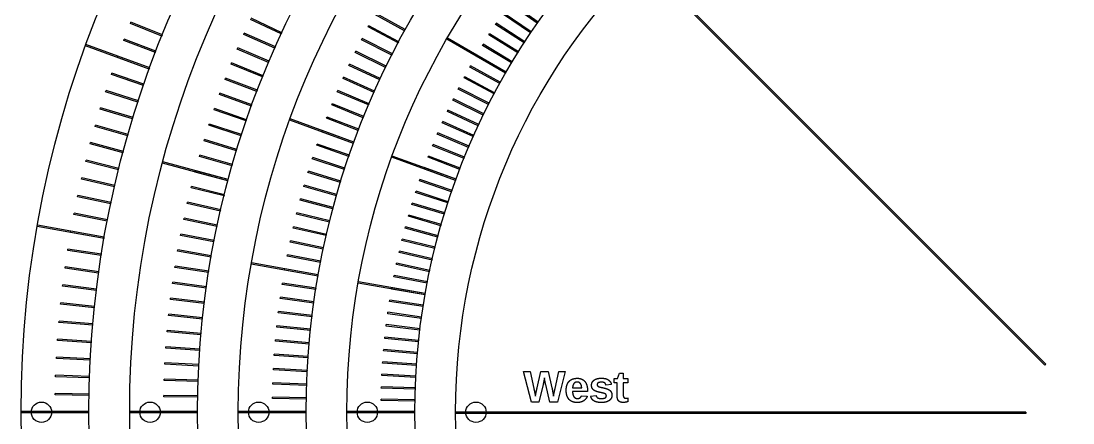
# Model space of a CAD drawing. Header units: millimetres. Extents: x -158 to 158, y -158 to 158.
# Drawn here: x -158 to -3.1, y -1.6 to 57.6 of the extents above; entities that cross this region are included whole.
import ezdxf

# ---------------------------------------------------------------- set-up
doc = ezdxf.new("R2010")
doc.units = ezdxf.units.MM
doc.layers.add('Compound009', color=7, linetype='CONTINUOUS')

msp = doc.modelspace()

# ---------------------------------------------------------------- linework, layer by layer
at = {"layer": 'Compound009'}
for p, q in [((-7.21249, 6.92965), (-66.6095, 66.3266)), ((-7.07107, 7.07107), (-66.468, 66.468)), ((-81.9726, 57.2757), (-86.0683, 60.1436)), ((-81.8578, 57.4396), (-85.9536, 60.3074)), ((-141.897, 57.2221), (-141.822, 57.4075)), ((-137.186, 55.5345), (-141.822, 57.4075)), ((-119.675, 55.695), (-124.206, 57.8081)), ((-119.59, 55.8762), (-124.122, 57.9893)), ((-101.504, 56.1505), (-105.877, 58.5745)), ((-101.407, 56.3254), (-105.781, 58.7494)), ((-82.9597, 55.8364), (-87.1049, 58.6324)), ((-82.8478, 56.0022), (-86.993, 58.7982)), ((-81.9726, 57.2757), (-81.8578, 57.4396)), ((-137.261, 55.3491), (-141.897, 57.2221)), ((-125.196, 55.6316), (-125.115, 55.8143)), ((-120.547, 53.7806), (-125.115, 55.8143)), ((-119.675, 55.695), (-119.59, 55.8762)), ((-106.884, 56.7178), (-106.79, 56.8944)), ((-102.469, 54.3704), (-106.884, 56.7178)), ((-102.375, 54.547), (-106.79, 56.8944)), ((-101.504, 56.1505), (-101.407, 56.3254)), ((-88.1149, 57.1032), (-88.0059, 57.271)), ((-83.9215, 54.38), (-88.1149, 57.1032)), ((-83.8126, 54.5478), (-88.0059, 57.271)), ((-82.9597, 55.8364), (-82.8478, 56.0022)), ((-142.874, 54.7369), (-142.802, 54.9237)), ((-138.206, 52.9451), (-142.874, 54.7369)), ((-138.134, 53.1318), (-142.802, 54.9237)), ((-137.261, 55.3491), (-137.186, 55.5345)), ((-120.629, 53.5979), (-125.196, 55.6316)), ((-107.857, 54.8437), (-107.766, 55.022)), ((-103.402, 52.5738), (-107.857, 54.8437)), ((-103.311, 52.752), (-107.766, 55.022)), ((-102.469, 54.3704), (-102.375, 54.547)), ((-95.3128, 54.9134), (-95.2128, 55.0866)), ((-86.6525, 49.9134), (-95.3128, 54.9134)), ((-86.5525, 50.0866), (-95.2128, 55.0866)), ((-89.098, 55.5567), (-88.9921, 55.7263)), ((-84.8578, 52.9071), (-89.098, 55.5567)), ((-84.7518, 53.0767), (-88.9921, 55.7263)), ((-83.9215, 54.38), (-83.8126, 54.5478)), ((-148.506, 53.9452), (-148.437, 54.1332)), ((-139.109, 50.525), (-148.506, 53.9452)), ((-139.04, 50.713), (-148.437, 54.1332)), ((-138.206, 52.9451), (-138.134, 53.1318)), ((-126.148, 53.4381), (-126.07, 53.6222)), ((-121.546, 51.4845), (-126.148, 53.4381)), ((-121.468, 51.6686), (-126.07, 53.6222)), ((-120.629, 53.5979), (-120.547, 53.7806)), ((-108.798, 52.953), (-108.71, 53.1328)), ((-104.304, 50.7612), (-108.798, 52.953)), ((-104.216, 50.9409), (-108.71, 53.1328)), ((-103.402, 52.5738), (-103.311, 52.752)), ((-90.0541, 53.9933), (-89.9511, 54.1647)), ((-85.7682, 51.4181), (-90.0541, 53.9933)), ((-85.6652, 51.5895), (-89.9511, 54.1647)), ((-84.8578, 52.9071), (-84.7518, 53.0767)), ((-143.807, 52.2351), (-143.739, 52.4231)), ((-139.109, 50.525), (-143.807, 52.2351)), ((-139.04, 50.713), (-143.739, 52.4231)), ((-127.062, 51.2284), (-126.987, 51.4138)), ((-122.426, 49.3554), (-127.062, 51.2284)), ((-122.351, 49.5408), (-126.987, 51.4138)), ((-121.546, 51.4845), (-121.468, 51.6686)), ((-109.706, 51.0462), (-109.621, 51.2274)), ((-105.089, 49.1143), (-109.621, 51.2274)), ((-90.9827, 52.4134), (-90.8827, 52.5866)), ((-86.6525, 49.9134), (-90.9827, 52.4134)), ((-86.5525, 50.0866), (-90.8827, 52.5866)), ((-85.7682, 51.4181), (-85.6652, 51.5895)), ((-144.697, 49.7174), (-144.632, 49.9065)), ((-139.969, 48.0895), (-144.697, 49.7174)), ((-139.904, 48.2786), (-144.632, 49.9065)), ((-139.109, 50.525), (-139.04, 50.713)), ((-139.109, 50.525), (-139.04, 50.713)), ((-105.174, 48.9331), (-109.706, 51.0462)), ((-104.304, 50.7612), (-104.216, 50.9409)), ((-91.8836, 50.8175), (-91.7866, 50.9925)), ((-87.5105, 48.3935), (-91.8836, 50.8175)), ((-87.4135, 48.5684), (-91.7866, 50.9925)), ((-86.6525, 49.9134), (-86.5525, 50.0866)), ((-86.6525, 49.9134), (-86.5525, 50.0866)), ((-139.969, 48.0895), (-139.904, 48.2786)), ((-127.936, 49.0031), (-127.865, 49.1898)), ((-123.268, 47.2112), (-127.936, 49.0031)), ((-123.197, 47.3979), (-127.865, 49.1898)), ((-122.426, 49.3554), (-122.351, 49.5408)), ((-110.58, 49.1238), (-110.498, 49.3065)), ((-106.012, 47.0901), (-110.58, 49.1238)), ((-105.931, 47.2728), (-110.498, 49.3065)), ((-105.174, 48.9331), (-105.089, 49.1143)), ((-92.7564, 49.2062), (-92.6626, 49.3828)), ((-88.3417, 46.8589), (-92.7564, 49.2062)), ((-88.2478, 47.0355), (-92.6626, 49.3828)), ((-87.5105, 48.3935), (-87.4135, 48.5684)), ((-145.543, 47.1845), (-145.481, 47.3747)), ((-140.787, 45.6394), (-145.543, 47.1845)), ((-140.725, 45.8296), (-145.481, 47.3747)), ((-128.772, 46.7628), (-128.704, 46.9507)), ((-124.074, 45.0527), (-128.772, 46.7628)), ((-124.005, 45.2406), (-128.704, 46.9507)), ((-123.268, 47.2112), (-123.197, 47.3979)), ((-111.42, 47.1864), (-111.342, 47.3705)), ((-106.818, 45.2328), (-111.42, 47.1864)), ((-106.739, 45.4169), (-111.342, 47.3705)), ((-106.012, 47.0901), (-105.931, 47.2728)), ((-93.6011, 47.5799), (-93.5103, 47.7581)), ((-89.1461, 45.3099), (-93.6011, 47.5799)), ((-89.0553, 45.4882), (-93.5103, 47.7581)), ((-88.3417, 46.8589), (-88.2478, 47.0355)), ((-140.787, 45.6394), (-140.725, 45.8296)), ((-124.074, 45.0527), (-124.005, 45.2406)), ((-112.227, 45.2347), (-112.152, 45.4201)), ((-107.591, 43.3616), (-112.227, 45.2347)), ((-107.516, 43.5471), (-112.152, 45.4201)), ((-106.818, 45.2328), (-106.739, 45.4169)), ((-94.4172, 45.9391), (-94.3295, 46.1188)), ((-89.9232, 43.7472), (-94.4172, 45.9391)), ((-89.8356, 43.927), (-94.3295, 46.1188)), ((-89.1461, 45.3099), (-89.0553, 45.4882)), ((-146.344, 44.6372), (-146.285, 44.8285)), ((-141.562, 43.1754), (-146.344, 44.6372)), ((-141.504, 43.3666), (-146.285, 44.8285)), ((-129.569, 44.5083), (-129.503, 44.6974)), ((-124.841, 42.8804), (-129.569, 44.5083)), ((-124.776, 43.0695), (-129.503, 44.6974)), ((-112.999, 43.2692), (-112.927, 43.4559)), ((-108.259, 41.664), (-112.927, 43.4559)), ((-107.591, 43.3616), (-107.516, 43.5471)), ((-95.2046, 44.2843), (-95.1201, 44.4655)), ((-90.673, 42.1712), (-95.2046, 44.2843)), ((-90.5885, 42.3525), (-95.1201, 44.4655)), ((-89.9232, 43.7472), (-89.8356, 43.927)), ((-147.101, 42.0764), (-147.045, 42.2686)), ((-142.294, 40.6982), (-147.101, 42.0764)), ((-142.239, 40.8905), (-147.045, 42.2686)), ((-141.562, 43.1754), (-141.504, 43.3666)), ((-130.326, 42.2402), (-130.264, 42.4304)), ((-125.57, 40.6951), (-130.326, 42.2402)), ((-125.509, 40.8853), (-130.264, 42.4304)), ((-124.841, 42.8804), (-124.776, 43.0695)), ((-118.435, 43.0006), (-118.367, 43.1885)), ((-109.039, 39.5804), (-118.435, 43.0006)), ((-108.97, 39.7683), (-118.367, 43.1885)), ((-108.331, 41.4773), (-112.999, 43.2692)), ((-95.9629, 42.616), (-95.8816, 42.7987)), ((-91.3952, 40.5823), (-95.9629, 42.616)), ((-91.3139, 40.765), (-95.8816, 42.7987)), ((-90.673, 42.1712), (-90.5885, 42.3525)), ((-142.294, 40.6982), (-142.239, 40.8905)), ((-125.57, 40.6951), (-125.509, 40.8853)), ((-113.737, 41.2905), (-113.669, 41.4784)), ((-109.039, 39.5804), (-113.737, 41.2905)), ((-108.97, 39.7683), (-113.669, 41.4784)), ((-108.331, 41.4773), (-108.259, 41.664)), ((-96.6921, 40.9347), (-96.6139, 41.1188)), ((-92.0896, 38.9811), (-96.6921, 40.9347)), ((-92.0114, 39.1652), (-96.6139, 41.1188)), ((-91.3952, 40.5823), (-91.3139, 40.765)), ((-147.813, 39.5027), (-147.761, 39.6959)), ((-142.983, 38.2086), (-147.813, 39.5027)), ((-142.931, 38.4018), (-147.761, 39.6959)), ((-131.043, 39.9593), (-130.985, 40.1506)), ((-126.261, 38.4974), (-131.043, 39.9593)), ((-126.203, 38.6887), (-130.985, 40.1506)), ((-114.44, 39.2992), (-114.375, 39.4883)), ((-109.713, 37.6714), (-114.44, 39.2992)), ((-109.648, 37.8605), (-114.375, 39.4883)), ((-109.039, 39.5804), (-108.97, 39.7683)), ((-109.039, 39.5804), (-108.97, 39.7683)), ((-97.3918, 39.241), (-97.3168, 39.4264)), ((-92.7558, 37.3679), (-97.3918, 39.241)), ((-92.6809, 37.5534), (-97.3168, 39.4264)), ((-92.0896, 38.9811), (-92.0114, 39.1652)), ((-142.983, 38.2086), (-142.931, 38.4018)), ((-131.72, 37.6662), (-131.665, 37.8584)), ((-126.914, 36.288), (-131.72, 37.6662)), ((-126.859, 36.4803), (-131.665, 37.8584)), ((-126.261, 38.4974), (-126.203, 38.6887)), ((-115.109, 37.296), (-115.047, 37.4862)), ((-110.353, 35.7509), (-115.109, 37.296)), ((-110.292, 35.9411), (-115.047, 37.4862)), ((-109.713, 37.6714), (-109.648, 37.8605)), ((-103.4, 37.5282), (-103.332, 37.7162)), ((-94.0035, 34.108), (-103.4, 37.5282)), ((-93.9351, 34.296), (-103.332, 37.7162)), ((-98.0618, 37.5353), (-97.9901, 37.722)), ((-93.3939, 35.7434), (-98.0618, 37.5353)), ((-93.3222, 35.9302), (-97.9901, 37.722)), ((-92.7558, 37.3679), (-92.6809, 37.5534)), ((-148.479, 36.917), (-148.431, 37.1111)), ((-143.628, 35.7074), (-148.479, 36.917)), ((-143.58, 35.9015), (-148.431, 37.1111)), ((-143.628, 35.7074), (-143.58, 35.9015)), ((-137.187, 36.6557), (-137.136, 36.8489)), ((-127.528, 34.0675), (-137.187, 36.6557)), ((-127.476, 34.2607), (-137.136, 36.8489)), ((-126.914, 36.288), (-126.859, 36.4803)), ((-110.353, 35.7509), (-110.292, 35.9411)), ((-98.7019, 35.8181), (-98.6335, 36.0061)), ((-94.0035, 34.108), (-98.7019, 35.8181)), ((-93.9351, 34.296), (-98.6335, 36.0061)), ((-93.3939, 35.7434), (-93.3222, 35.9302)), ((-149.101, 34.3201), (-149.056, 34.5149)), ((-144.229, 33.1953), (-149.101, 34.3201)), ((-144.184, 33.3902), (-149.056, 34.5149)), ((-132.358, 35.3616), (-132.306, 35.5548)), ((-127.528, 34.0675), (-132.358, 35.3616)), ((-127.476, 34.2607), (-132.306, 35.5548)), ((-127.528, 34.0675), (-127.476, 34.2607)), ((-127.528, 34.0675), (-127.476, 34.2607)), ((-115.742, 35.2813), (-115.684, 35.4726)), ((-110.961, 33.8195), (-115.742, 35.2813)), ((-110.902, 34.0107), (-115.684, 35.4726)), ((-99.312, 34.0901), (-99.2469, 34.2792)), ((-94.5844, 32.4623), (-99.312, 34.0901)), ((-94.5193, 32.6514), (-99.2469, 34.2792)), ((-94.0035, 34.108), (-93.9351, 34.296)), ((-94.0035, 34.108), (-93.9351, 34.296)), ((-144.229, 33.1953), (-144.184, 33.3902)), ((-132.955, 33.0463), (-132.906, 33.2403)), ((-128.103, 31.8367), (-132.955, 33.0463)), ((-128.055, 32.0307), (-132.906, 33.2403)), ((-116.34, 33.256), (-116.285, 33.4482)), ((-111.534, 31.8778), (-116.34, 33.256)), ((-111.479, 32.0701), (-116.285, 33.4482)), ((-110.961, 33.8195), (-110.902, 34.0107)), ((-99.8918, 32.3517), (-99.83, 32.5419)), ((-95.0747, 30.9968), (-99.83, 32.5419)), ((-94.5844, 32.4623), (-94.5193, 32.6514)), ((-149.677, 31.7127), (-149.636, 31.9083)), ((-144.787, 30.6731), (-149.677, 31.7127)), ((-144.745, 30.8687), (-149.636, 31.9083)), ((-128.103, 31.8367), (-128.055, 32.0307)), ((-116.903, 31.2205), (-116.851, 31.4137)), ((-112.073, 29.9264), (-116.903, 31.2205)), ((-112.022, 30.1196), (-116.851, 31.4137)), ((-111.534, 31.8778), (-111.479, 32.0701)), ((-95.1366, 30.8066), (-99.8918, 32.3517)), ((-95.1366, 30.8066), (-95.0747, 30.9968)), ((-144.787, 30.6731), (-144.745, 30.8687)), ((-133.511, 30.7209), (-133.466, 30.9157)), ((-128.639, 29.5961), (-133.511, 30.7209)), ((-128.594, 29.791), (-133.466, 30.9157)), ((-128.639, 29.5961), (-128.594, 29.791)), ((-112.073, 29.9264), (-112.022, 30.1196)), ((-100.441, 30.6034), (-100.383, 30.7947)), ((-95.6597, 29.1415), (-100.441, 30.6034)), ((-95.6012, 29.3328), (-100.383, 30.7947)), ((-150.208, 29.0956), (-150.17, 29.2919)), ((-145.3, 28.1416), (-150.208, 29.0956)), ((-145.262, 28.3379), (-150.17, 29.2919)), ((-145.3, 28.1416), (-145.262, 28.3379)), ((-134.027, 28.3861), (-133.985, 28.5817)), ((-129.136, 27.3465), (-134.027, 28.3861)), ((-129.095, 27.5422), (-133.985, 28.5817)), ((-117.43, 29.1755), (-117.382, 29.3696)), ((-112.578, 27.9659), (-117.43, 29.1755)), ((-112.53, 28.16), (-117.382, 29.3696)), ((-112.578, 27.9659), (-112.53, 28.16)), ((-100.96, 28.8458), (-100.905, 29.038)), ((-96.1537, 27.4676), (-100.96, 28.8458)), ((-96.0986, 27.6599), (-100.905, 29.038)), ((-95.6597, 29.1415), (-95.6012, 29.3328)), ((-155.617, 27.3379), (-155.582, 27.5349)), ((-145.769, 25.6014), (-155.617, 27.3379)), ((-145.734, 25.7984), (-155.582, 27.5349)), ((-150.693, 26.4697), (-150.658, 26.6667)), ((-145.769, 25.6014), (-150.693, 26.4697)), ((-145.734, 25.7984), (-150.658, 26.6667)), ((-129.136, 27.3465), (-129.095, 27.5422)), ((-117.921, 27.1216), (-117.876, 27.3165)), ((-113.049, 25.9969), (-117.921, 27.1216)), ((-113.004, 26.1918), (-117.876, 27.3165)), ((-101.448, 27.0794), (-101.396, 27.2726)), ((-96.6185, 25.7853), (-101.448, 27.0794)), ((-96.5667, 25.9785), (-101.396, 27.2726)), ((-96.1537, 27.4676), (-96.0986, 27.6599)), ((-145.769, 25.6014), (-145.734, 25.7984)), ((-145.769, 25.6014), (-145.734, 25.7984)), ((-134.502, 26.0427), (-134.464, 26.239)), ((-129.594, 25.0886), (-134.502, 26.0427)), ((-129.556, 25.285), (-134.464, 26.239)), ((-129.594, 25.0886), (-129.556, 25.285)), ((-118.377, 25.0595), (-118.335, 25.2551)), ((-113.486, 24.0199), (-118.377, 25.0595)), ((-113.444, 24.2156), (-118.335, 25.2551)), ((-113.049, 25.9969), (-113.004, 26.1918)), ((-101.905, 25.3048), (-101.857, 25.4988)), ((-97.0538, 24.0952), (-101.905, 25.3048)), ((-97.0054, 24.2892), (-101.857, 25.4988)), ((-96.6185, 25.7853), (-96.5667, 25.9785)), ((-151.132, 23.8357), (-151.101, 24.0332)), ((-146.194, 23.0535), (-151.132, 23.8357)), ((-146.162, 23.2511), (-151.101, 24.0332)), ((-146.194, 23.0535), (-146.162, 23.2511)), ((-134.936, 23.6913), (-134.901, 23.8883)), ((-130.012, 22.8231), (-134.936, 23.6913)), ((-129.977, 23.02), (-134.901, 23.8883)), ((-113.486, 24.0199), (-113.444, 24.2156)), ((-102.331, 23.5224), (-102.286, 23.7173)), ((-97.4595, 22.3977), (-102.331, 23.5224)), ((-97.4145, 22.5925), (-102.286, 23.7173)), ((-97.0538, 24.0952), (-97.0054, 24.2892)), ((-130.012, 22.8231), (-129.977, 23.02)), ((-124.103, 21.7812), (-124.068, 21.9782)), ((-114.255, 20.0447), (-124.103, 21.7812)), ((-114.22, 20.2417), (-124.068, 21.9782)), ((-118.796, 22.9897), (-118.758, 23.1861)), ((-113.888, 22.0357), (-118.796, 22.9897)), ((-113.85, 22.232), (-118.758, 23.1861)), ((-113.888, 22.0357), (-113.85, 22.232)), ((-102.726, 21.7329), (-102.685, 21.9285)), ((-97.8356, 20.6934), (-102.726, 21.7329)), ((-97.794, 20.889), (-102.685, 21.9285)), ((-97.4595, 22.3977), (-97.4145, 22.5925)), ((-151.525, 21.1945), (-151.497, 21.3925)), ((-146.574, 20.4986), (-151.525, 21.1945)), ((-146.546, 20.6966), (-151.497, 21.3925)), ((-146.574, 20.4986), (-146.546, 20.6966)), ((-135.329, 21.3328), (-135.298, 21.5303)), ((-130.391, 20.5506), (-135.329, 21.3328)), ((-130.359, 20.7481), (-135.298, 21.5303)), ((-130.391, 20.5506), (-130.359, 20.7481)), ((-119.179, 20.9129), (-119.144, 21.1099)), ((-114.255, 20.0447), (-119.179, 20.9129)), ((-114.22, 20.2417), (-119.144, 21.1099)), ((-114.255, 20.0447), (-114.22, 20.2417)), ((-114.255, 20.0447), (-114.22, 20.2417)), ((-97.8356, 20.6934), (-97.794, 20.889)), ((-151.872, 18.5468), (-151.847, 18.7453)), ((-146.885, 18.1359), (-151.847, 18.7453)), ((-135.681, 18.9677), (-135.653, 19.1657)), ((-130.729, 18.2718), (-135.681, 18.9677)), ((-130.701, 18.4699), (-135.653, 19.1657)), ((-119.526, 18.8298), (-119.495, 19.0273)), ((-114.587, 18.0476), (-119.526, 18.8298)), ((-114.556, 18.2452), (-119.495, 19.0273)), ((-108.346, 19.0028), (-108.311, 19.1998)), ((-98.4981, 17.2663), (-108.346, 19.0028)), ((-98.4634, 17.4633), (-108.311, 19.1998)), ((-103.09, 19.9368), (-103.052, 20.1331)), ((-98.1818, 18.9827), (-103.09, 19.9368)), ((-98.1436, 19.1791), (-103.052, 20.1331)), ((-98.1818, 18.9827), (-98.1436, 19.1791)), ((-146.909, 17.9374), (-151.872, 18.5468)), ((-146.909, 17.9374), (-146.885, 18.1359)), ((-130.729, 18.2718), (-130.701, 18.4699)), ((-114.587, 18.0476), (-114.556, 18.2452)), ((-103.422, 18.1346), (-103.387, 18.3315)), ((-98.4981, 17.2663), (-103.422, 18.1346)), ((-98.4634, 17.4633), (-103.387, 18.3315)), ((-98.4981, 17.2663), (-98.4634, 17.4633)), ((-98.4981, 17.2663), (-98.4634, 17.4633)), ((-152.172, 15.8934), (-152.151, 16.0923)), ((-147.2, 15.3708), (-152.172, 15.8934)), ((-147.179, 15.5697), (-152.151, 16.0923)), ((-147.2, 15.3708), (-147.179, 15.5697)), ((-135.991, 16.5968), (-135.967, 16.7954)), ((-131.028, 15.9875), (-135.991, 16.5968)), ((-131.004, 16.186), (-135.967, 16.7954)), ((-131.028, 15.9875), (-131.004, 16.186)), ((-119.836, 16.7409), (-119.809, 16.939)), ((-114.885, 16.0451), (-119.836, 16.7409)), ((-114.857, 16.2431), (-119.809, 16.939)), ((-114.885, 16.0451), (-114.857, 16.2431)), ((-103.723, 16.3268), (-103.692, 16.5244)), ((-98.7845, 15.5447), (-103.723, 16.3268)), ((-98.7532, 15.7422), (-103.692, 16.5244)), ((-98.7845, 15.5447), (-98.7532, 15.7422)), ((-136.26, 14.2209), (-136.239, 14.4199)), ((-131.287, 13.6983), (-136.26, 14.2209)), ((-131.266, 13.8972), (-136.239, 14.4199)), ((-120.11, 14.6469), (-120.086, 14.8454)), ((-115.148, 14.0376), (-120.11, 14.6469)), ((-115.123, 14.2361), (-120.086, 14.8454)), ((-115.148, 14.0376), (-115.123, 14.2361)), ((-103.992, 14.5141), (-103.964, 14.7122)), ((-99.0407, 13.8183), (-103.992, 14.5141)), ((-99.0129, 14.0163), (-103.964, 14.7122)), ((-99.0407, 13.8183), (-99.0129, 14.0163)), ((-152.427, 13.2352), (-152.409, 13.4344)), ((-147.446, 12.7994), (-152.427, 13.2352)), ((-147.428, 12.9987), (-152.409, 13.4344)), ((-147.446, 12.7994), (-147.428, 12.9987)), ((-131.287, 13.6983), (-131.266, 13.8972)), ((-120.348, 12.5485), (-120.327, 12.7474)), ((-115.375, 12.0258), (-120.348, 12.5485)), ((-115.354, 12.2248), (-120.327, 12.7474)), ((-104.23, 12.697), (-104.205, 12.8955)), ((-99.2668, 12.0877), (-104.23, 12.697)), ((-99.2424, 12.2862), (-104.205, 12.8955)), ((-136.487, 11.8407), (-136.47, 12.04)), ((-131.506, 11.4049), (-136.487, 11.8407)), ((-131.489, 11.6042), (-136.47, 12.04)), ((-131.506, 11.4049), (-131.489, 11.6042)), ((-115.375, 12.0258), (-115.354, 12.2248)), ((-104.435, 10.876), (-104.414, 11.0749)), ((-99.4626, 10.3534), (-104.435, 10.876)), ((-99.4417, 10.5523), (-104.414, 11.0749)), ((-99.2668, 12.0877), (-99.2424, 12.2862)), ((-152.634, 10.573), (-152.62, 10.7725)), ((-147.646, 10.2242), (-152.634, 10.573)), ((-147.633, 10.4237), (-152.62, 10.7725)), ((-147.646, 10.2242), (-147.633, 10.4237)), ((-136.673, 9.45688), (-136.659, 9.65639)), ((-131.685, 9.1081), (-136.673, 9.45688)), ((-131.671, 9.30761), (-136.659, 9.65639)), ((-131.685, 9.1081), (-131.671, 9.30761)), ((-120.548, 10.4462), (-120.531, 10.6455)), ((-115.567, 10.0104), (-120.548, 10.4462)), ((-115.55, 10.2097), (-120.531, 10.6455)), ((-115.567, 10.0104), (-115.55, 10.2097)), ((-99.4626, 10.3534), (-99.4417, 10.5523)), ((-152.796, 7.90754), (-152.785, 8.10726)), ((-147.802, 7.64586), (-152.796, 7.90754)), ((-147.792, 7.84558), (-152.785, 8.10726)), ((-147.802, 7.64586), (-147.792, 7.84558)), ((-120.712, 8.34078), (-120.698, 8.54029)), ((-115.724, 7.99199), (-120.712, 8.34078)), ((-115.71, 8.19151), (-120.698, 8.54029)), ((-115.724, 7.99199), (-115.71, 8.19151)), ((-104.609, 9.05173), (-104.592, 9.25097)), ((-99.6282, 8.61595), (-104.609, 9.05173)), ((-99.6108, 8.81519), (-104.592, 9.25097)), ((-99.6282, 8.61595), (-99.6108, 8.81519)), ((-136.817, 7.07016), (-136.807, 7.26989)), ((-131.824, 6.80848), (-136.817, 7.07016)), ((-131.814, 7.00821), (-136.807, 7.26989)), ((-131.824, 6.80848), (-131.814, 7.00821)), ((-120.839, 6.23279), (-120.829, 6.43251)), ((-115.846, 5.97111), (-120.839, 6.23279)), ((-115.836, 6.17083), (-120.829, 6.43251)), ((-104.751, 7.22467), (-104.737, 7.42419)), ((-99.7634, 6.87589), (-104.751, 7.22467)), ((-99.7494, 7.0754), (-104.737, 7.42419)), ((-99.7634, 6.87589), (-99.7494, 7.0754)), ((-7.07107, 7.07107), (-7.21249, 6.92965)), ((-152.91, 5.23968), (-152.903, 5.43956)), ((-147.913, 5.06519), (-152.91, 5.23968)), ((-147.906, 5.26506), (-152.903, 5.43956)), ((-147.913, 5.06519), (-147.906, 5.26506)), ((-136.92, 4.68129), (-136.913, 4.88117)), ((-131.923, 4.50679), (-136.92, 4.68129)), ((-131.916, 4.70667), (-136.913, 4.88117)), ((-131.923, 4.50679), (-131.916, 4.70667)), ((-115.846, 5.97111), (-115.836, 6.17083)), ((-104.861, 5.39541), (-104.851, 5.59514)), ((-99.8682, 5.13373), (-104.861, 5.39541)), ((-99.8577, 5.33346), (-104.851, 5.59514)), ((-99.8682, 5.13373), (-99.8577, 5.33346)), ((-83.9936, 5.98408), (-83.0414, 5.98408)), ((-82.8376, 1.5), (-83.9936, 5.98408)), ((-83.0414, 5.98408), (-82.4809, 3.48577)), ((-81.9904, 3.59406), (-81.4363, 5.98408)), ((-81.4363, 5.98408), (-80.3854, 5.98408)), ((-80.3854, 5.98408), (-79.8185, 3.59406)), ((-79.3439, 3.48577), (-78.8025, 5.98408)), ((-77.8503, 5.98408), (-79.0096, 1.5)), ((-78.8025, 5.98408), (-77.8503, 5.98408)), ((-70.6312, 4.95138), (-70.1503, 4.95138)), ((-70.6312, 4.33992), (-70.6312, 4.95138)), ((-70.1503, 4.95138), (-69.8701, 5.76667)), ((-69.8701, 5.76667), (-69.3096, 5.76667)), ((-69.3096, 5.76667), (-69.3096, 4.95138)), ((-69.3096, 4.95138), (-68.6567, 4.95138)), ((-68.6567, 4.95138), (-68.6567, 4.33992)), ((-120.93, 4.1229), (-120.923, 4.32278)), ((-115.933, 3.9484), (-120.93, 4.1229)), ((-115.926, 4.14828), (-120.923, 4.32278)), ((-115.933, 3.9484), (-115.926, 4.14828)), ((-104.94, 3.56451), (-104.933, 3.76439)), ((-99.9426, 3.39001), (-104.94, 3.56451)), ((-99.9356, 3.58989), (-104.933, 3.76439)), ((-99.9426, 3.39001), (-99.9356, 3.58989)), ((-81.1178, 4.09002), (-81.7229, 1.5)), ((-80.1242, 1.5), (-80.7325, 4.09002)), ((-76.7662, 3.60616), (-75.4287, 3.60616)), ((-71.0586, 4.08344), (-71.8516, 4.00021)), ((-70.1949, 4.33992), (-70.6312, 4.33992)), ((-70.1949, 2.31083), (-70.1949, 4.33992)), ((-69.3096, 4.33992), (-69.3096, 2.5482)), ((-68.6567, 4.33992), (-69.3096, 4.33992)), ((-152.978, 2.57023), (-152.975, 2.7702)), ((-147.979, 2.48297), (-152.978, 2.57023)), ((-147.976, 2.68294), (-152.975, 2.7702)), ((-147.979, 2.48297), (-147.976, 2.68294)), ((-136.981, 2.29099), (-136.977, 2.49096)), ((-131.982, 2.20373), (-136.981, 2.29099)), ((-131.978, 2.4037), (-136.977, 2.49096)), ((-131.982, 2.20373), (-131.978, 2.4037)), ((-120.983, 2.01176), (-120.98, 2.21173)), ((-115.984, 1.92449), (-120.983, 2.01176)), ((-115.981, 2.12446), (-120.98, 2.21173)), ((-115.984, 1.92449), (-115.981, 2.12446)), ((-104.986, 1.73252), (-104.982, 1.93249)), ((-99.9865, 1.64526), (-104.986, 1.73252)), ((-99.983, 1.84523), (-104.982, 1.93249)), ((-99.9865, 1.64526), (-99.983, 1.84523)), ((-74.5624, 3.04904), (-76.7726, 3.04904)), ((-75.4573, 2.43758), (-74.6134, 2.36454)), ((-74.5624, 3.07452), (-74.5624, 3.04904)), ((-74.1096, 2.35987), (-73.3229, 2.47834)), ((-68.6185, 2.1017), (-68.6185, 1.55287)), ((-148, 0.1), (-158, 0.1)), ((-158, -0.1), (-158, 0.1)), ((-148, 0.1), (-153, 0.1)), ((-153, -0.1), (-153, 0.1)), ((-148, -0.1), (-148, 0.1)), ((-148, -0.1), (-148, 0.1)), ((-132, 0.1), (-142, 0.1)), ((-142, -0.1), (-142, 0.1)), ((-132, 0.1), (-137, 0.1)), ((-137, -0.1), (-137, 0.1)), ((-132, -0.1), (-132, 0.1)), ((-132, -0.1), (-132, 0.1)), ((-116, 0.1), (-126, 0.1)), ((-126, -0.1), (-126, 0.1)), ((-116, 0.1), (-121, 0.1)), ((-121, -0.1), (-121, 0.1)), ((-116, -0.1), (-116, 0.1)), ((-116, -0.1), (-116, 0.1)), ((-100, 0.1), (-110, 0.1)), ((-110, -0.1), (-110, 0.1)), ((-100, 0.1), (-105, 0.1)), ((-105, -0.1), (-105, 0.1)), ((-100, -0.1), (-100, 0.1)), ((-100, -0.1), (-100, 0.1)), ((-94, 0), (-94, -0.2)), ((-10, 0), (-94, 0)), ((-81.7229, 1.5), (-82.8376, 1.5)), ((-79.0096, 1.5), (-80.1242, 1.5)), ((-10, 0), (-10, -0.2)), ((-148, -0.1), (-158, -0.1)), ((-148, -0.1), (-153, -0.1)), ((-132, -0.1), (-142, -0.1)), ((-132, -0.1), (-137, -0.1)), ((-116, -0.1), (-126, -0.1)), ((-116, -0.1), (-121, -0.1)), ((-100, -0.1), (-110, -0.1)), ((-100, -0.1), (-105, -0.1)), ((-10, -0.2), (-94, -0.2))]:
    msp.add_line(p, q, dxfattribs=at)
for centre, radius in [((0, 0), 158), ((0, 0), 158), ((0, 0), 148), ((0, 0), 148), ((0, 0), 142), ((0, 0), 142), ((0, 0), 132), ((0, 0), 132), ((0, 0), 126), ((0, 0), 126), ((0, 0), 116), ((0, 0), 116), ((0, 0), 110), ((0, 0), 110), ((0, 0), 100), ((0, 0), 100), ((0, 0), 94), ((0, 0), 94), ((-155, 0), 1.5), ((-139, 0), 1.5), ((-123, 0), 1.5), ((-107, 0), 1.5), ((-91, 0), 1.5)]:
    msp.add_circle(centre, radius, dxfattribs=at)
for points, degree in [([(-80.9904, 4.6811), (-81.0064, 4.60467), (-81.0223, 4.52357)], 2), ([(-80.9204, 5.0465), (-80.9554, 4.85902), (-80.9904, 4.6811)], 2), ([(-80.8567, 4.68429), (-80.8917, 4.85902), (-80.9204, 5.0465)], 2), ([(-80.7947, 4.36964), (-80.828, 4.53163), (-80.8567, 4.68429)], 2), ([(-77.2234, 4.61231), (-76.9987, 4.82102), (-76.7057, 4.91338)], 2), ([(-76.7057, 4.91338), (-76.4127, 5.00573), (-76.0879, 5.00573)], 2), ([(-76.0879, 5.00573), (-75.6803, 5.00573), (-75.3921, 4.86412)], 2), ([(-75.3921, 4.86412), (-75.1038, 4.72251), (-74.9191, 4.46794)], 2), ([(-73.8771, 4.41083), (-73.7815, 4.60403), (-73.5968, 4.7397)], 2), ([(-73.5968, 4.7397), (-73.4121, 4.87558), (-73.1399, 4.94735)], 2), ([(-73.1399, 4.94735), (-72.8675, 5.01932), (-72.514, 5.01932)], 2), ([(-72.514, 5.01932), (-72.2338, 5.01932), (-71.9917, 4.96645)], 2), ([(-71.9917, 4.96645), (-71.7497, 4.91359), (-71.5586, 4.79979)], 2), ([(-71.5586, 4.79979), (-71.3675, 4.68599), (-71.2386, 4.50977)], 2), ([(-82.4809, 3.48577), (-82.4331, 3.28174), (-82.3917, 3.08408)], 2), ([(-82.1115, 3.0397), (-82.0686, 3.24034)], 1), ([(-82.0686, 3.24034), (-82.0478, 3.33928), (-82.0272, 3.42994)], 2), ([(-82.0272, 3.42994), (-82.0064, 3.52081), (-81.9904, 3.59406)], 2), ([(-81.0877, 4.21699), (-81.1019, 4.14713), (-81.1178, 4.09002)], 2), ([(-81.0558, 4.36476), (-81.0732, 4.28705), (-81.0877, 4.21699)], 2), ([(-81.0223, 4.52357), (-81.0558, 4.36476)], 1), ([(-80.7325, 4.09002), (-80.7611, 4.20764), (-80.7947, 4.36964)], 2), ([(-79.8185, 3.59406), (-79.7994, 3.51762), (-79.7803, 3.42357)], 2), ([(-79.7803, 3.42357), (-79.7611, 3.32972), (-79.742, 3.2293)], 2), ([(-79.742, 3.2293), (-79.7038, 3.02845)], 1), ([(-79.5127, 2.75287), (-79.4777, 2.91529), (-79.4331, 3.10977)], 2), ([(-79.4331, 3.10977), (-79.3885, 3.30425), (-79.3439, 3.48577)], 2), ([(-77.7121, 3.23482), (-77.7121, 3.72845), (-77.58, 4.06603)], 2), ([(-77.6006, 2.44013), (-77.7121, 2.77941), (-77.7121, 3.23482)], 2), ([(-77.58, 4.06603), (-77.4478, 4.40382), (-77.2234, 4.61231)], 2), ([(-76.7057, 3.99193), (-76.7599, 3.83121), (-76.7662, 3.60616)], 2), ([(-76.5641, 4.25414), (-76.6516, 4.15287), (-76.7057, 3.99193)], 2), ([(-76.3571, 4.40191), (-76.4764, 4.35541), (-76.5641, 4.25414)], 2), ([(-76.1006, 4.44862), (-76.2376, 4.44862), (-76.3571, 4.40191)], 2), ([(-75.6293, 4.238), (-75.8045, 4.44862), (-76.1006, 4.44862)], 2), ([(-75.4287, 3.60616), (-75.4541, 4.02739), (-75.6293, 4.238)], 2), ([(-74.9191, 4.46794), (-74.7344, 4.21359), (-74.6484, 3.85881)], 2), ([(-74.6484, 3.85881), (-74.5624, 3.50403), (-74.5624, 3.07452)], 2), ([(-73.9726, 3.97155), (-73.9726, 4.21762), (-73.8771, 4.41083)], 2), ([(-73.8707, 3.52272), (-73.9726, 3.7), (-73.9726, 3.97155)], 2), ([(-73.6032, 3.23036), (-73.7688, 3.34544), (-73.8707, 3.52272)], 2), ([(-73.2274, 3.04841), (-73.4376, 3.1155), (-73.6032, 3.23036)], 2), ([(-72.9917, 4.34013), (-73.151, 4.25881), (-73.151, 4.0673)], 2), ([(-73.151, 4.0673), (-73.151, 3.94904), (-73.0858, 3.87877)], 2), ([(-73.0858, 3.87877), (-73.0204, 3.80849), (-72.9011, 3.76221)], 2), ([(-72.514, 4.42144), (-72.8325, 4.42144), (-72.9917, 4.34013)], 2), ([(-72.9011, 3.76221), (-72.7815, 3.71592), (-72.6176, 3.68238)], 2), ([(-72.6176, 3.68238), (-72.4535, 3.64883), (-72.2592, 3.60085)], 2), ([(-72.2688, 4.40361), (-72.3803, 4.42144), (-72.514, 4.42144)], 2), ([(-72.073, 4.33779), (-72.1573, 4.38599), (-72.2688, 4.40361)], 2), ([(-72.2592, 3.60085), (-72.0204, 3.54989), (-71.7896, 3.4811)], 2), ([(-71.9312, 4.20764), (-71.9885, 4.2896), (-72.073, 4.33779)], 2), ([(-71.8516, 4.00021), (-71.8739, 4.12569), (-71.9312, 4.20764)], 2), ([(-71.7896, 3.4811), (-71.5586, 3.41253), (-71.3788, 3.29257)], 2), ([(-71.3788, 3.29257), (-71.1987, 3.17282), (-71.089, 2.98429)], 2), ([(-71.2386, 4.50977), (-71.1096, 4.33355), (-71.0586, 4.08344)], 2), ([(-82.3917, 3.08408), (-82.3503, 2.88662), (-82.3153, 2.73057)], 2), ([(-82.3153, 2.73057), (-82.2771, 2.54883), (-82.2452, 2.38323)], 2), ([(-82.2452, 2.38323), (-82.1975, 2.61911), (-82.1529, 2.84204)], 2), ([(-82.1529, 2.84204), (-82.1338, 2.93779), (-82.1115, 3.0397)], 2), ([(-79.7038, 3.02845), (-79.6847, 2.92824), (-79.6688, 2.83248)], 2), ([(-79.6688, 2.83248), (-79.5924, 2.38323)], 1), ([(-79.5924, 2.38323), (-79.5541, 2.56157), (-79.5127, 2.75287)], 2), ([(-77.279, 1.87622), (-77.4892, 2.10085), (-77.6006, 2.44013)], 2), ([(-76.7711, 1.54183), (-77.0688, 1.6518), (-77.279, 1.87622)], 2), ([(-76.7726, 3.04904), (-76.7726, 2.83185), (-76.7344, 2.6448)], 2), ([(-76.7344, 2.6448), (-76.6962, 2.45796), (-76.6102, 2.32208)], 2), ([(-76.6102, 2.32208), (-76.5242, 2.18641), (-76.3873, 2.10807)], 2), ([(-76.3873, 2.10807), (-76.2503, 2.02994), (-76.0561, 2.02994)], 2), ([(-76.0561, 2.02994), (-75.8204, 2.02994), (-75.6707, 2.12951)], 2), ([(-75.6707, 2.12951), (-75.521, 2.22909), (-75.4573, 2.43758)], 2), ([(-75.0497, 1.75074), (-75.2217, 1.61295), (-75.4781, 1.52251)], 2), ([(-74.7743, 2.05372), (-74.8777, 1.88875), (-75.0497, 1.75074)], 2), ([(-74.6134, 2.36454), (-74.6707, 2.21868), (-74.7743, 2.05372)], 2), ([(-73.9089, 1.92484), (-74.0427, 2.10085), (-74.1096, 2.35987)], 2), ([(-73.5762, 1.63843), (-73.7752, 1.74883), (-73.9089, 1.92484)], 2), ([(-73.1127, 1.48004), (-73.3771, 1.52803), (-73.5762, 1.63843)], 2), ([(-73.3229, 2.47834), (-73.2847, 2.33524), (-73.2178, 2.24607)], 2), ([(-72.8006, 2.93333), (-73.0172, 2.98132), (-73.2274, 3.04841)], 2), ([(-73.2178, 2.24607), (-73.151, 2.15711), (-73.0522, 2.10934)], 2), ([(-73.0522, 2.10934), (-72.9535, 2.06178), (-72.8214, 2.04586)], 2), ([(-72.8214, 2.04586), (-72.6892, 2.02994), (-72.5204, 2.02994)], 2), ([(-72.4106, 2.84883), (-72.5936, 2.88556), (-72.8006, 2.93333)], 2), ([(-72.5204, 2.02994), (-72.3675, 2.02994), (-72.2355, 2.04735)], 2), ([(-72.0921, 2.76242), (-72.2274, 2.8121), (-72.4106, 2.84883)], 2), ([(-72.2355, 2.04735), (-72.1032, 2.06476), (-72.0062, 2.10743)], 2), ([(-71.8788, 2.63461), (-71.9567, 2.71295), (-72.0921, 2.76242)], 2), ([(-72.0062, 2.10743), (-71.9089, 2.15011), (-71.8548, 2.2276)], 2), ([(-71.8006, 2.42229), (-71.8006, 2.55648), (-71.8788, 2.63461)], 2), ([(-71.3834, 1.72102), (-71.5809, 1.58217), (-71.8675, 1.50701)], 2), ([(-71.8548, 2.2276), (-71.8006, 2.30531), (-71.8006, 2.42229)], 2), ([(-71.0826, 2.05817), (-71.186, 1.86008), (-71.3834, 1.72102)], 2), ([(-71.089, 2.98429), (-70.979, 2.79597), (-70.979, 2.50531)], 2), ([(-70.979, 2.50531), (-70.979, 2.25626), (-71.0826, 2.05817)], 2), ([(-69.9815, 1.6603), (-70.1949, 1.87495), (-70.1949, 2.31083)], 2), ([(-69.3732, 1.44565), (-69.7682, 1.44565), (-69.9815, 1.6603)], 2), ([(-69.3096, 2.5482), (-69.3096, 2.29618), (-69.214, 2.17665)], 2), ([(-69.214, 2.17665), (-69.1185, 2.05711), (-68.9178, 2.05711)], 2), ([(-68.6185, 1.55287), (-68.7841, 1.49915), (-68.9688, 1.4724)], 2), ([(-68.9178, 2.05711), (-68.835, 2.05711), (-68.7682, 2.06985)], 2), ([(-68.7682, 2.06985), (-68.7013, 2.08259), (-68.6185, 2.1017)], 2), ([(-76.1006, 1.43206), (-76.4732, 1.43206), (-76.7711, 1.54183)], 2), ([(-75.4781, 1.52251), (-75.7344, 1.43206), (-76.1006, 1.43206)], 2), ([(-72.5204, 1.43206), (-72.8484, 1.43206), (-73.1127, 1.48004)], 2), ([(-71.8675, 1.50701), (-72.1541, 1.43206), (-72.5204, 1.43206)], 2), ([(-68.9688, 1.4724), (-69.1535, 1.44565), (-69.3732, 1.44565)], 2)]:
    msp.add_open_spline(points, degree=degree, dxfattribs=at)

doc.saveas('drawing.dxf')
